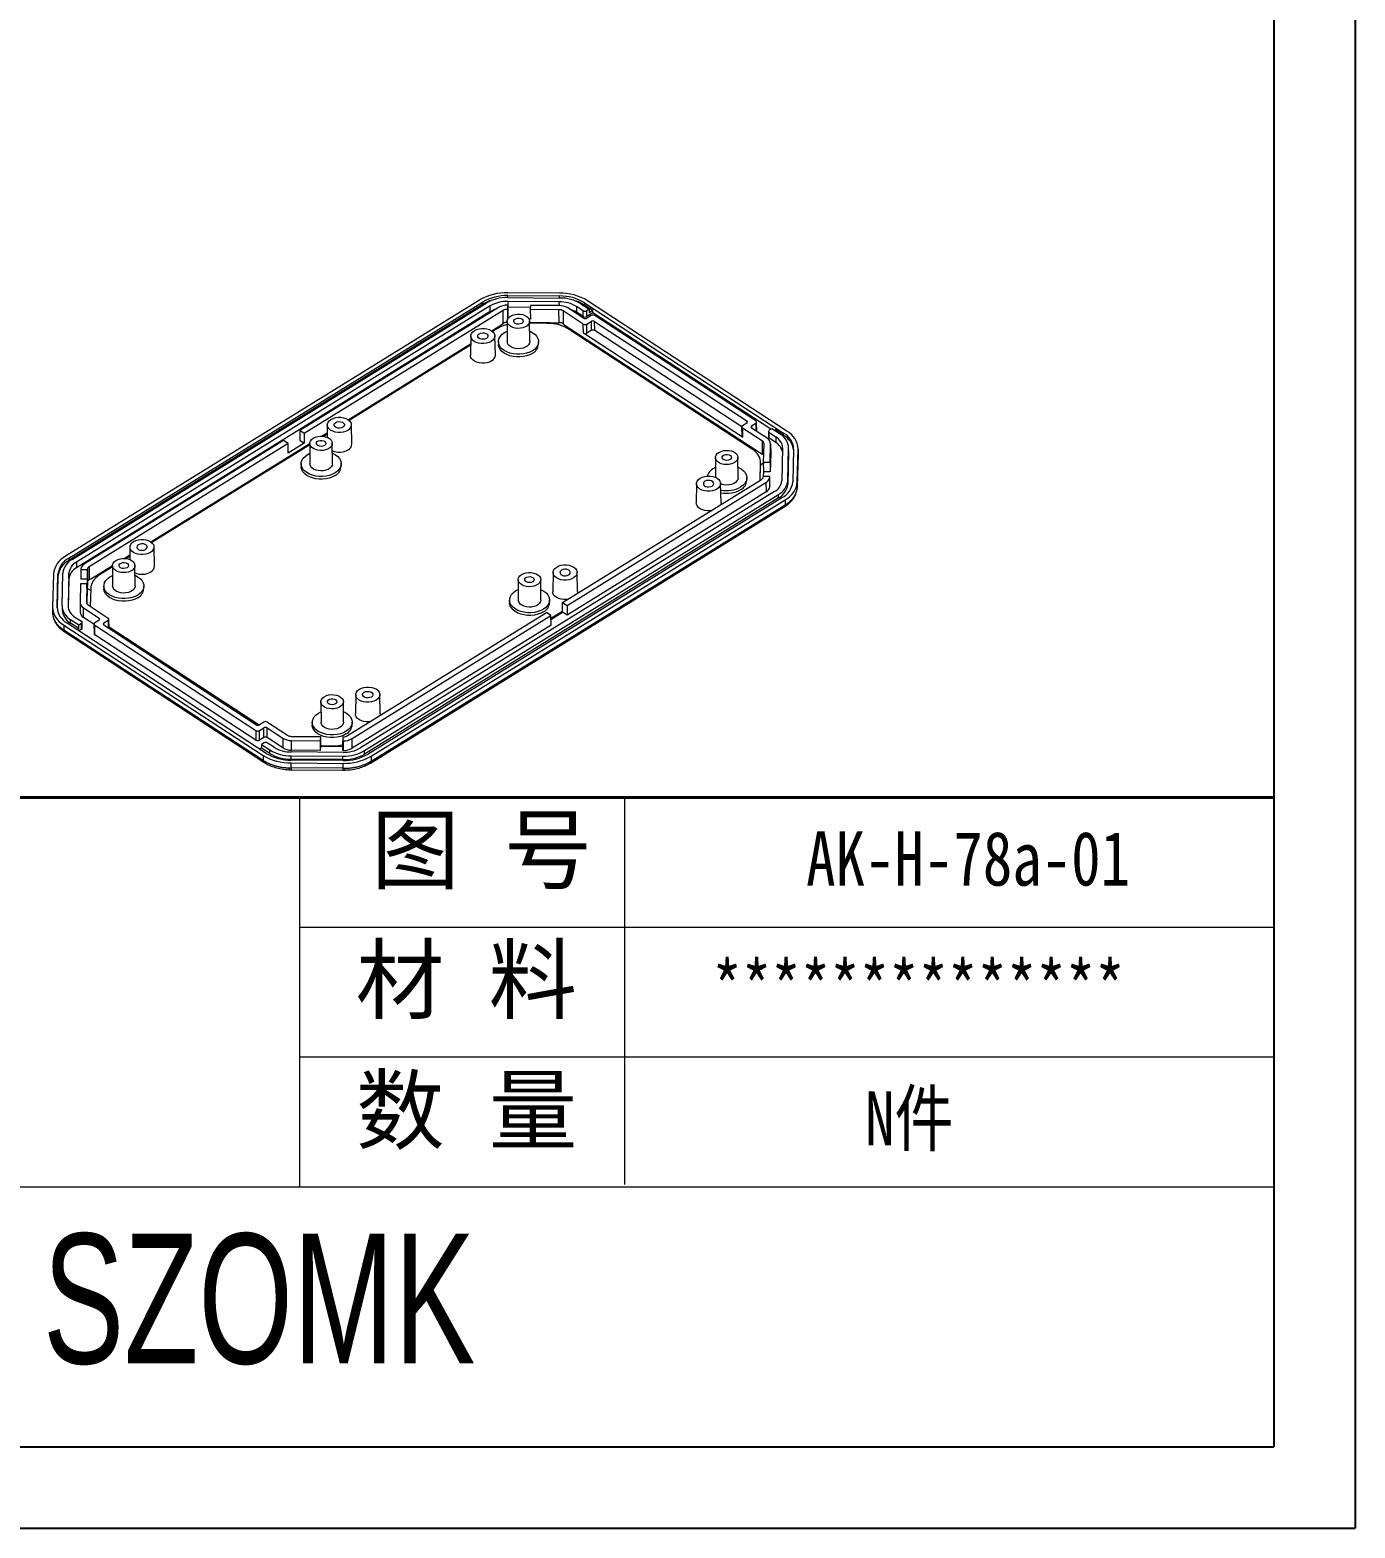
# Model space of a CAD drawing. Header units: inches. Extents: x 1127 to 4647, y 569 to 968.
# Drawn here: x 2188.4 to 2337, y 573 to 741 of the extents above; entities that cross this region are included whole.
import ezdxf

# ---------------------------------------------------------------- set-up
doc = ezdxf.new("R2010")
doc.units = ezdxf.units.IN
doc.layers.add('文字', color=81, linetype='Continuous')
doc.layers.add('粗实线', color=7, linetype='Continuous', lineweight=30)
doc.layers.add('细实线', color=3, linetype='Continuous', lineweight=9)
doc.styles.get("Standard").update_dxf_attribs({"font": 'txt', "bigfont": 'gbcbig.shx'})
doc.styles.add('宋体', font='', dxfattribs={"width": 0.8, "height": 3.5})
doc.styles.add('长仿宋', font='', dxfattribs={"width": 0.7, "height": 4})
doc.styles.get('宋体').set_extended_font_data('SimSun')
doc.styles.get('长仿宋').set_extended_font_data('SimSun')

msp = doc.modelspace()

# ---------------------------------------------------------------- linework, layer by layer
for p, q in [((2337.047, 955.361), (2337.047, 572.957)), ((2327.942, 946.256), (2327.942, 582.062)), ((1810.213, 582.062), (2327.942, 582.062)), ((1796.218, 572.957), (2337.047, 572.957))]:
    msp.add_line(p, q)
at = {"color": 7, "linetype": 'Continuous', "lineweight": 15}
for p, q in [((2242.024, 710.971), (2247.815, 710.93)), ((2242.034, 711.198), (2247.825, 711.157)), ((2247.833, 711.478), (2242.042, 711.519)), ((2238.853, 710.706), (2192.432, 681.963)), ((2192.783, 681.733), (2239.204, 710.477)), ((2239.205, 710.218), (2192.784, 681.474)), ((2193.171, 681.608), (2239.592, 710.352)), ((2240.06, 710.046), (2193.639, 681.303)), ((2240.063, 709.398), (2193.642, 680.655)), ((2240.992, 709.867), (2218.685, 696.055)), ((2241.499, 709.536), (2219.192, 695.723)), ((2239.205, 710.218), (2239.204, 710.477)), ((2240.063, 709.398), (2240.06, 710.046)), ((2241.507, 708.079), (2241.499, 709.536)), ((2242.029, 709.657), (2241.977, 709.658)), ((2242.041, 710.12), (2241.989, 710.121)), ((2247.804, 710.503), (2242.013, 710.544)), ((2242.029, 709.657), (2242.041, 710.12)), ((2242.035, 708.605), (2242.029, 709.657)), ((2242.041, 710.12), (2242.047, 709.04)), ((2244.555, 709.878), (2242.042, 709.896)), ((2244.561, 710.103), (2244.549, 709.639)), ((2247.768, 709.616), (2244.549, 709.639)), ((2244.549, 709.639), (2244.555, 708.559)), ((2247.78, 710.08), (2244.561, 710.103)), ((2247.776, 708.16), (2247.768, 709.616)), ((2250.494, 708.014), (2248.24, 709.488)), ((2248.24, 709.488), (2248.248, 708.031)), ((2250.511, 708.669), (2248.763, 709.812)), ((2250.466, 709.497), (2249.731, 709.978)), ((2249.731, 709.978), (2249.735, 709.33)), ((2250.469, 708.849), (2249.735, 709.33)), ((2250.214, 710.277), (2251.143, 709.669)), ((2250.469, 708.849), (2250.466, 709.497)), ((2250.617, 710.396), (2272.963, 695.78)), ((2250.617, 710.396), (2250.619, 710.137)), ((2251.548, 709.529), (2250.619, 710.137)), ((2251.143, 709.669), (2250.862, 709.494)), ((2250.862, 709.494), (2250.865, 708.846)), ((2251.549, 709.27), (2250.865, 708.846)), ((2273.325, 696.004), (2250.979, 710.62)), ((2251.143, 709.669), (2251.146, 709.28)), ((2251.548, 709.529), (2251.146, 709.28)), ((2251.549, 709.27), (2251.548, 709.529)), ((2271.526, 696.204), (2251.549, 709.27)), ((2240.224, 707.247), (2240.758, 707.578)), ((2240.808, 707.46), (2240.329, 707.164)), ((2241.955, 708.321), (2241.967, 706.032)), ((2242.047, 709.04), (2242.036, 708.607)), ((2244.555, 708.559), (2244.423, 708.56)), ((2244.487, 706.045), (2244.475, 708.335)), ((2246.735, 708.13), (2244.476, 708.146)), ((2246.418, 708.081), (2244.476, 708.094)), ((2248.973, 707.52), (2269.87, 693.852)), ((2250.499, 706.977), (2250.494, 708.014)), ((2250.89, 708.011), (2251.373, 708.31)), ((2250.895, 706.974), (2250.89, 708.011)), ((2251.389, 708.965), (2250.906, 708.666)), ((2251.373, 708.31), (2251.378, 707.273)), ((2251.769, 708.307), (2268.828, 697.149)), ((2251.774, 707.27), (2251.769, 708.307)), ((2269.858, 697.141), (2251.785, 708.962)), ((2224.13, 697.282), (2237.86, 705.783)), ((2237.875, 706.67), (2237.838, 704.51)), ((2240.637, 704.525), (2240.577, 706.684)), ((2240.988, 706.026), (2240.989, 705.724)), ((2245.469, 705.748), (2245.467, 706.051)), ((2269.372, 694.016), (2248.905, 707.403)), ((2268.338, 695.309), (2250.499, 706.977)), ((2251.378, 707.273), (2250.895, 706.974)), ((2268.256, 696.49), (2251.774, 707.27)), ((2237.857, 705.633), (2224.235, 697.199)), ((2219.192, 695.723), (2218.685, 696.055)), ((2218.685, 696.055), (2218.691, 694.974)), ((2219.192, 695.723), (2219.198, 694.643)), ((2221.134, 695.427), (2221.765, 695.818)), ((2221.781, 696.704), (2221.757, 695.306)), ((2224.543, 694.559), (2224.483, 696.719)), ((2268.254, 696.469), (2268.259, 695.432)), ((2270.586, 694.872), (2268.332, 696.346)), ((2268.332, 696.346), (2268.338, 695.309)), ((2268.822, 696.897), (2268.339, 696.598)), ((2271.109, 695.196), (2269.362, 696.339)), ((2269.368, 696.591), (2269.851, 696.89)), ((2269.942, 695.959), (2269.936, 697.018)), ((2271.264, 695.965), (2271.267, 695.317)), ((2271.343, 695.842), (2272.077, 695.362)), ((2271.346, 695.194), (2271.343, 695.842)), ((2271.631, 696.269), (2271.349, 696.094)), ((2272.56, 695.661), (2271.631, 696.269)), ((2272.035, 696.129), (2271.937, 696.068)), ((2272.965, 695.521), (2272.035, 696.129)), ((2272.965, 695.521), (2272.963, 695.78)), ((2216.876, 694.934), (2194.571, 681.123)), ((2217.383, 694.603), (2195.078, 680.792)), ((2202, 683.579), (2219.825, 694.617)), ((2219.826, 694.469), (2202.105, 683.496)), ((2217.383, 694.603), (2216.876, 694.934)), ((2217.389, 693.523), (2217.383, 694.603)), ((2219.198, 694.643), (2217.389, 693.523)), ((2218.691, 694.974), (2219.198, 694.643)), ((2219.825, 694.619), (2219.838, 692.329)), ((2221.763, 695.668), (2221.347, 695.411)), ((2222.358, 692.343), (2222.345, 694.632)), ((2270.594, 693.415), (2270.586, 694.872)), ((2270.723, 692.519), (2270.775, 694.568)), ((2272.081, 694.714), (2271.346, 695.194)), ((2271.451, 692.514), (2271.503, 694.563)), ((2271.509, 693.5), (2271.503, 694.58)), ((2271.503, 694.563), (2271.509, 693.483)), ((2272.077, 695.362), (2272.081, 694.714)), ((2272.849, 694.121), (2272.755, 690.436)), ((2273.427, 690.431), (2273.521, 694.117)), ((2273.523, 693.728), (2273.521, 694.117)), ((2273.524, 693.771), (2273.522, 694.159)), ((2274.589, 693.466), (2274.586, 694.036)), ((2223.339, 692.046), (2223.338, 692.348)), ((2265.324, 693.036), (2265.337, 690.804)), ((2267.857, 690.76), (2267.844, 693.05)), ((2270.319, 690.484), (2270.368, 692.415)), ((2270.368, 692.415), (2270.37, 692.116)), ((2270.371, 692.153), (2270.369, 692.461)), ((2270.723, 692.519), (2271.451, 692.514)), ((2270.729, 691.439), (2270.723, 692.519)), ((2271.451, 692.514), (2271.457, 691.434)), ((2271.509, 693.483), (2271.457, 691.434)), ((2273.523, 693.728), (2273.429, 690.042)), ((2273.524, 693.771), (2273.523, 693.728)), ((2274.082, 693.983), (2273.988, 690.298)), ((2274.492, 690.294), (2274.586, 693.979)), ((2274.589, 693.427), (2274.495, 689.741)), ((2274.495, 689.731), (2274.589, 693.416)), ((2274.586, 693.979), (2274.589, 693.427)), ((2218.858, 692.324), (2218.859, 692.021)), ((2268.839, 690.463), (2268.837, 690.765)), ((2270.329, 690.49), (2270.37, 692.116)), ((2270.682, 690.916), (2270.681, 690.883)), ((2271.41, 690.911), (2270.682, 690.916)), ((2270.715, 690.916), (2270.729, 691.439)), ((2271.457, 691.434), (2270.729, 691.439)), ((2271.409, 690.878), (2271.41, 690.911)), ((2271.415, 689.798), (2271.409, 690.878)), ((2271.416, 689.831), (2271.41, 690.911)), ((2271.92, 689.207), (2225.499, 660.463)), ((2248.17, 676.77), (2270.477, 690.582)), ((2248.676, 676.438), (2270.983, 690.251)), ((2270.989, 689.171), (2248.682, 675.358)), ((2263.192, 690.11), (2263.155, 687.951)), ((2265.954, 687.966), (2265.894, 690.125)), ((2270.983, 690.251), (2270.989, 689.171)), ((2271.416, 689.831), (2271.415, 689.798)), ((2273.429, 690.042), (2273.427, 690.431)), ((2274.474, 689.495), (2274.479, 689.559)), ((2274.495, 689.741), (2274.492, 690.294)), ((2225.966, 660.158), (2272.388, 688.901)), ((2272.39, 688.513), (2225.969, 659.769)), ((2272.778, 688.517), (2226.357, 659.773)), ((2226.616, 658.77), (2273.037, 687.514)), ((2226.707, 659.544), (2273.128, 688.288)), ((2226.71, 658.991), (2273.131, 687.735)), ((2272.39, 688.513), (2272.388, 688.901)), ((2273.036, 687.514), (2273.213, 687.628)), ((2273.128, 688.288), (2273.131, 687.735)), ((2199.651, 683.001), (2199.627, 681.604)), ((2202.413, 680.857), (2202.353, 683.016)), ((2192.783, 681.733), (2192.784, 681.474)), ((2193.639, 681.303), (2193.642, 680.655)), ((2195.078, 680.792), (2195.085, 679.335)), ((2195.834, 679.761), (2197.696, 680.914)), ((2197.696, 680.766), (2196.328, 679.919)), ((2197.696, 680.916), (2197.708, 678.626)), ((2199.004, 681.724), (2199.636, 682.115)), ((2199.633, 681.965), (2199.218, 681.708)), ((2200.228, 678.64), (2200.216, 680.93)), ((2191.069, 679.956), (2190.974, 676.271)), ((2191.478, 676.268), (2191.573, 679.953)), ((2191.574, 679.694), (2191.482, 676.107)), ((2191.574, 679.694), (2191.573, 679.953)), ((2192.038, 676.393), (2192.132, 680.078)), ((2192.804, 680.074), (2192.71, 676.388)), ((2192.807, 679.426), (2192.724, 676.177)), ((2192.807, 679.426), (2192.804, 680.074)), ((2194.145, 680.496), (2194.144, 680.463)), ((2194.144, 680.463), (2194.15, 679.383)), ((2194.144, 680.463), (2194.872, 680.458)), ((2194.878, 679.378), (2194.15, 679.383)), ((2194.878, 679.378), (2194.837, 677.774)), ((2194.873, 680.491), (2194.872, 680.458)), ((2194.872, 680.458), (2194.878, 679.378)), ((2194.881, 679.035), (2194.873, 680.491)), ((2243.195, 679.333), (2243.207, 677.044)), ((2245.727, 677.057), (2245.715, 679.347)), ((2247.097, 680.145), (2247.06, 677.985)), ((2249.86, 678), (2249.799, 680.16)), ((2194.103, 678.86), (2194.051, 676.811)), ((2194.831, 678.854), (2194.103, 678.86)), ((2194.831, 678.854), (2194.779, 676.806)), ((2194.864, 678.334), (2194.821, 676.649)), ((2194.837, 677.774), (2194.831, 678.854)), ((2195.25, 678.333), (2195.2, 676.367)), ((2196.728, 678.621), (2196.73, 678.319)), ((2201.21, 678.343), (2201.208, 678.646)), ((2190.974, 676.215), (2190.977, 675.646)), ((2190.979, 675.662), (2190.981, 675.551)), ((2192.037, 676.35), (2192.039, 675.961)), ((2194.051, 676.793), (2194.057, 675.713)), ((2194.445, 676.178), (2196.192, 675.035)), ((2194.451, 675.098), (2194.445, 676.178)), ((2194.968, 676.502), (2197.222, 675.028)), ((2224.056, 661.838), (2246.361, 675.649)), ((2242.227, 677.038), (2242.229, 676.736)), ((2246.867, 675.318), (2246.361, 675.649)), ((2246.709, 676.76), (2246.707, 677.063)), ((2246.869, 675.011), (2248.175, 675.82)), ((2246.87, 674.881), (2248.176, 675.69)), ((2248.17, 676.77), (2248.676, 676.438)), ((2248.176, 675.69), (2248.17, 676.77)), ((2248.682, 675.358), (2248.176, 675.69)), ((2248.676, 676.438), (2248.682, 675.358)), ((2192.235, 674.246), (2214.581, 659.63)), ((2192.235, 674.246), (2192.238, 673.694)), ((2214.943, 659.854), (2192.597, 674.47)), ((2193.928, 674.241), (2192.999, 674.849)), ((2193.001, 674.46), (2192.999, 674.849)), ((2193.93, 673.852), (2193.001, 674.46)), ((2193.482, 675.148), (2194.216, 674.668)), ((2193.93, 673.852), (2193.731, 673.729)), ((2194.21, 674.416), (2193.928, 674.241)), ((2193.93, 673.852), (2193.928, 674.241)), ((2194.213, 673.768), (2194.21, 674.416)), ((2194.299, 673.897), (2194.295, 674.545)), ((2195.618, 674.335), (2194.451, 675.098)), ((2195.618, 674.355), (2195.624, 673.275)), ((2195.697, 674.232), (2213.769, 662.412)), ((2195.702, 673.152), (2195.697, 674.232)), ((2196.186, 674.783), (2195.703, 674.484)), ((2213.786, 663.067), (2196.726, 674.225)), ((2196.732, 674.477), (2197.215, 674.776)), ((2197.306, 673.868), (2197.3, 674.905)), ((2197.305, 674.04), (2214.127, 663.038)), ((2197.306, 673.94), (2214.01, 663.014)), ((2224.562, 661.507), (2246.867, 675.318)), ((2246.873, 674.238), (2224.568, 660.427)), ((2246.873, 674.238), (2246.867, 675.318)), ((2192.162, 673.591), (2192.334, 673.474)), ((2192.238, 673.694), (2214.584, 659.078)), ((2192.334, 673.474), (2214.68, 658.858)), ((2194.213, 673.768), (2193.935, 673.595)), ((2213.775, 661.332), (2195.702, 673.152)), ((2221.065, 665.631), (2221.078, 663.341)), ((2223.598, 663.355), (2223.585, 665.644)), ((2224.968, 666.442), (2224.931, 664.282)), ((2227.73, 664.298), (2227.67, 666.457)), ((2213.769, 662.412), (2213.775, 661.332)), ((2214.165, 662.409), (2214.648, 662.708)), ((2214.171, 661.329), (2214.165, 662.409)), ((2214.664, 663.363), (2214.182, 663.064)), ((2214.654, 661.628), (2214.648, 662.708)), ((2215.044, 662.705), (2216.791, 661.562)), ((2215.049, 661.625), (2215.044, 662.705)), ((2215.06, 663.36), (2217.314, 661.886)), ((2220.098, 663.336), (2220.099, 663.033)), ((2224.579, 663.058), (2224.577, 663.36)), ((2214.654, 661.628), (2214.171, 661.329)), ((2214.418, 660.452), (2214.218, 660.329)), ((2214.697, 661.015), (2214.415, 660.841)), ((2214.415, 660.841), (2215.345, 660.233)), ((2214.415, 660.841), (2214.418, 660.452)), ((2215.347, 659.844), (2214.418, 660.452)), ((2216.797, 660.482), (2215.049, 661.625)), ((2215.828, 660.532), (2215.093, 661.013)), ((2216.791, 661.562), (2216.797, 660.482)), ((2217.774, 661.294), (2220.994, 661.271)), ((2217.78, 660.214), (2217.774, 661.294)), ((2217.786, 661.757), (2221.005, 661.734)), ((2221.005, 661.734), (2220.994, 661.271)), ((2220.994, 661.271), (2221, 660.191)), ((2221.011, 660.654), (2221, 660.191)), ((2221.005, 661.734), (2221.011, 660.654)), ((2221.011, 660.688), (2222.24, 660.679)), ((2221.011, 660.654), (2223.517, 660.637)), ((2223.525, 661.717), (2223.513, 661.253)), ((2223.513, 661.253), (2223.565, 661.253)), ((2223.519, 660.173), (2223.513, 661.253)), ((2223.525, 661.717), (2223.577, 661.716)), ((2223.565, 661.253), (2223.571, 660.173)), ((2224.568, 660.427), (2224.562, 661.507)), ((2214.581, 659.63), (2214.584, 659.078)), ((2214.68, 658.858), (2214.861, 658.745)), ((2215.347, 659.844), (2215.345, 660.233)), ((2217.727, 658.773), (2223.518, 658.732)), ((2217.73, 658.22), (2217.727, 658.773)), ((2223.527, 659.052), (2217.735, 659.093)), ((2217.744, 659.579), (2223.535, 659.538)), ((2217.746, 659.191), (2217.744, 659.579)), ((2223.537, 659.149), (2217.746, 659.191)), ((2223.546, 659.966), (2217.755, 660.007)), ((2221, 660.191), (2217.78, 660.214)), ((2223.518, 658.732), (2223.521, 658.179)), ((2223.571, 660.173), (2223.519, 660.173)), ((2223.537, 659.149), (2223.535, 659.538)), ((2225.969, 659.769), (2225.966, 660.158)), ((2226.43, 658.66), (2226.615, 658.77)), ((2226.707, 659.544), (2226.71, 658.991)), ((2217.496, 658.021), (2217.735, 658.017)), ((2223.521, 658.179), (2217.73, 658.22)), ((2217.735, 658.016), (2223.527, 657.975)), ((2223.527, 657.975), (2223.766, 657.976))]:
    msp.add_line(p, q, dxfattribs=at)
at = {"color": 8, "linetype": 'Continuous', "lineweight": 15}
for p, q in [((2242.035, 710.971), (2242.034, 711.198)), ((2247.826, 710.93), (2247.825, 711.157)), ((2241.977, 709.658), (2241.983, 708.493)), ((2242.013, 710.544), (2242.015, 710.121)), ((2247.807, 710.079), (2247.804, 710.503)), ((2240.81, 707.462), (2240.758, 707.578)), ((2246.7, 708.057), (2246.735, 708.13)), ((2248.973, 707.52), (2248.914, 707.397)), ((2268.828, 697.149), (2268.83, 696.902)), ((2269.368, 696.591), (2269.37, 696.333)), ((2269.851, 696.89), (2269.856, 696.015)), ((2269.87, 693.852), (2269.684, 693.757)), ((2270.724, 692.389), (2270.37, 692.208)), ((2274.589, 693.427), (2274.589, 693.416)), ((2274.495, 689.741), (2274.495, 689.731)), ((2195.834, 679.761), (2196.005, 679.671)), ((2195.245, 678.132), (2194.864, 678.334)), ((2191.479, 676.168), (2191.478, 676.268)), ((2192.71, 676.388), (2192.71, 676.32)), ((2196.192, 675.035), (2196.194, 674.788)), ((2196.734, 674.22), (2196.732, 674.477)), ((2197.215, 674.776), (2197.22, 673.902)), ((2222.24, 660.679), (2222.24, 660.646))]:
    msp.add_line(p, q, dxfattribs=at)
at = {"color": 7, "linetype": 'Continuous', "lineweight": 15, "flags": 128}
for points in [[(2240.166, 706.05), (2239.926, 705.932), (2239.651, 705.85), (2239.355, 705.809), (2239.053, 705.811), (2238.759, 705.856), (2238.489, 705.942), (2238.255, 706.063), (2238.07, 706.215), (2237.944, 706.39), (2237.881, 706.578), (2237.886, 706.77), (2237.958, 706.958), (2238.094, 707.13), (2238.286, 707.279), (2238.526, 707.398), (2238.8, 707.479), (2239.096, 707.52), (2239.399, 707.518), (2239.693, 707.473), (2239.963, 707.387), (2240.197, 707.266), (2240.381, 707.114), (2240.508, 706.939), (2240.571, 706.751), (2240.566, 706.559), (2240.494, 706.372), (2240.358, 706.199), (2240.166, 706.05)], [(2242.339, 708.901), (2242.571, 709.015), (2242.838, 709.092), (2243.126, 709.128), (2243.418, 709.12), (2243.699, 709.07), (2243.954, 708.98), (2244.17, 708.854), (2244.334, 708.701), (2244.437, 708.527), (2244.475, 708.343), (2244.445, 708.157), (2244.348, 707.981), (2244.191, 707.824), (2243.98, 707.694), (2243.729, 707.598), (2243.45, 707.541), (2243.158, 707.527), (2242.869, 707.556), (2242.599, 707.627), (2242.362, 707.735), (2242.171, 707.876), (2242.037, 708.041), (2241.966, 708.221), (2241.962, 708.407), (2242.026, 708.589), (2242.153, 708.757), (2242.339, 708.901)], [(2243.585, 708.086), (2243.422, 708.017), (2243.231, 707.99), (2243.038, 708.008), (2242.869, 708.07), (2242.746, 708.167), (2242.687, 708.285), (2242.699, 708.409), (2242.781, 708.523), (2242.922, 708.61), (2243.102, 708.659), (2243.297, 708.663), (2243.481, 708.622), (2243.63, 708.542), (2243.722, 708.432), (2243.746, 708.309), (2243.698, 708.188), (2243.585, 708.086)], [(2238.822, 706.929), (2238.989, 707.001), (2239.185, 707.033), (2239.385, 707.02), (2239.567, 706.965), (2239.707, 706.873), (2239.789, 706.756), (2239.804, 706.628), (2239.748, 706.505), (2239.63, 706.4), (2239.463, 706.328), (2239.267, 706.296), (2239.066, 706.309), (2238.885, 706.364), (2238.745, 706.456), (2238.662, 706.573), (2238.648, 706.701), (2238.704, 706.824), (2238.822, 706.929)], [(2244.785, 705.02), (2244.482, 704.862), (2244.141, 704.74), (2243.772, 704.658), (2243.386, 704.617), (2242.996, 704.62), (2242.613, 704.666), (2242.248, 704.754), (2241.913, 704.88), (2241.618, 705.042), (2241.372, 705.234), (2241.182, 705.451), (2241.055, 705.685), (2240.993, 705.93), (2240.999, 706.179), (2241.074, 706.423), (2241.213, 706.655), (2241.414, 706.869), (2241.67, 707.058), (2241.961, 707.21)], [(2244.487, 706.045), (2244.457, 705.868), (2244.361, 705.692), (2244.203, 705.534), (2243.993, 705.404), (2243.741, 705.308), (2243.462, 705.252), (2243.17, 705.237), (2242.882, 705.267), (2242.612, 705.337), (2242.375, 705.446), (2242.184, 705.586), (2242.049, 705.751), (2241.978, 705.931), (2241.967, 706.032)], [(2244.481, 707.224), (2244.542, 707.197), (2244.837, 707.035), (2245.083, 706.843), (2245.273, 706.626), (2245.4, 706.392), (2245.462, 706.147), (2245.455, 705.899), (2245.381, 705.654), (2245.242, 705.422), (2245.041, 705.208), (2244.785, 705.02)], [(2240.211, 703.868), (2239.972, 703.749), (2239.699, 703.665), (2239.404, 703.621), (2239.101, 703.617), (2238.805, 703.656), (2238.529, 703.734), (2238.286, 703.848), (2238.088, 703.993), (2237.943, 704.162), (2237.859, 704.346), (2237.838, 704.51)], [(2244.787, 704.717), (2244.484, 704.56), (2244.143, 704.438), (2243.774, 704.355), (2243.388, 704.315), (2242.998, 704.318), (2242.614, 704.364), (2242.25, 704.451), (2241.915, 704.578), (2241.62, 704.74), (2241.374, 704.932), (2241.184, 705.148), (2241.056, 705.383), (2240.995, 705.628), (2240.989, 705.724)], [(2224.071, 696.084), (2223.832, 695.966), (2223.557, 695.884), (2223.261, 695.844), (2222.959, 695.846), (2222.665, 695.891), (2222.394, 695.976), (2222.161, 696.098), (2221.976, 696.25), (2221.849, 696.424), (2221.787, 696.612), (2221.792, 696.805), (2221.864, 696.992), (2221.999, 697.165), (2222.192, 697.314), (2222.431, 697.432), (2222.706, 697.514), (2223.002, 697.554), (2223.305, 697.552), (2223.599, 697.507), (2223.869, 697.422), (2224.102, 697.3), (2224.287, 697.148), (2224.414, 696.974), (2224.477, 696.786), (2224.472, 696.593), (2224.399, 696.406), (2224.264, 696.234), (2224.071, 696.084)], [(2222.728, 696.963), (2222.895, 697.036), (2223.09, 697.068), (2223.291, 697.055), (2223.472, 696.999), (2223.613, 696.908), (2223.695, 696.791), (2223.709, 696.663), (2223.654, 696.539), (2223.536, 696.435), (2223.369, 696.362), (2223.173, 696.33), (2222.972, 696.343), (2222.791, 696.399), (2222.65, 696.49), (2222.568, 696.607), (2222.554, 696.735), (2222.609, 696.859), (2222.728, 696.963)], [(2220.209, 695.199), (2220.441, 695.313), (2220.708, 695.389), (2220.996, 695.425), (2221.288, 695.418), (2221.569, 695.367), (2221.825, 695.277), (2222.04, 695.152), (2222.204, 694.998), (2222.308, 694.824), (2222.345, 694.64), (2222.315, 694.455), (2222.218, 694.279), (2222.061, 694.121), (2221.851, 693.991), (2221.599, 693.895), (2221.32, 693.839), (2221.028, 693.824), (2220.739, 693.854), (2220.469, 693.924), (2220.232, 694.033), (2220.042, 694.173), (2219.907, 694.338), (2219.836, 694.518), (2219.832, 694.704), (2219.896, 694.886), (2220.024, 695.054), (2220.209, 695.199)], [(2221.455, 694.384), (2221.292, 694.314), (2221.101, 694.287), (2220.908, 694.306), (2220.739, 694.368), (2220.616, 694.464), (2220.557, 694.583), (2220.569, 694.707), (2220.651, 694.82), (2220.792, 694.907), (2220.972, 694.956), (2221.167, 694.96), (2221.352, 694.919), (2221.5, 694.839), (2221.592, 694.73), (2221.616, 694.606), (2221.568, 694.485), (2221.455, 694.384)], [(2222.656, 691.317), (2222.353, 691.159), (2222.011, 691.038), (2221.642, 690.955), (2221.257, 690.915), (2220.866, 690.918), (2220.483, 690.963), (2220.118, 691.051), (2219.783, 691.178), (2219.488, 691.339), (2219.242, 691.531), (2219.053, 691.748), (2218.925, 691.982), (2218.863, 692.228), (2218.87, 692.476), (2218.944, 692.72), (2219.083, 692.953), (2219.284, 693.166), (2219.54, 693.355), (2219.831, 693.507)], [(2222.358, 692.343), (2222.327, 692.165), (2222.231, 691.989), (2222.073, 691.832), (2221.863, 691.702), (2221.612, 691.606), (2221.333, 691.549), (2221.041, 691.535), (2220.752, 691.564), (2220.482, 691.635), (2220.245, 691.743), (2220.054, 691.883), (2219.919, 692.048), (2219.848, 692.229), (2219.838, 692.329)], [(2222.351, 693.521), (2222.412, 693.494), (2222.707, 693.333), (2222.953, 693.14), (2223.143, 692.924), (2223.271, 692.689), (2223.332, 692.444), (2223.326, 692.196), (2223.252, 691.952), (2223.112, 691.719), (2222.912, 691.505), (2222.656, 691.317)], [(2265.708, 693.616), (2265.94, 693.73), (2266.208, 693.807), (2266.495, 693.842), (2266.787, 693.835), (2267.069, 693.785), (2267.324, 693.694), (2267.539, 693.569), (2267.703, 693.415), (2267.807, 693.242), (2267.844, 693.057), (2267.814, 692.872), (2267.718, 692.696), (2267.56, 692.539), (2267.35, 692.408), (2267.098, 692.312), (2266.819, 692.256), (2266.527, 692.242), (2266.239, 692.271), (2265.968, 692.341), (2265.732, 692.45), (2265.541, 692.59), (2265.406, 692.755), (2265.335, 692.935), (2265.331, 693.122), (2265.395, 693.303), (2265.523, 693.471), (2265.708, 693.616)], [(2266.954, 692.801), (2266.791, 692.732), (2266.6, 692.704), (2266.407, 692.723), (2266.238, 692.785), (2266.115, 692.881), (2266.056, 693), (2266.069, 693.124), (2266.15, 693.237), (2266.291, 693.324), (2266.471, 693.373), (2266.666, 693.378), (2266.851, 693.337), (2266.999, 693.256), (2267.091, 693.147), (2267.115, 693.023), (2267.068, 692.903), (2266.954, 692.801)], [(2222.657, 691.015), (2222.354, 690.857), (2222.013, 690.735), (2221.644, 690.653), (2221.258, 690.612), (2220.868, 690.615), (2220.485, 690.661), (2220.12, 690.749), (2219.785, 690.875), (2219.49, 691.037), (2219.244, 691.229), (2219.054, 691.446), (2218.927, 691.68), (2218.865, 691.925), (2218.859, 692.021)], [(2265.483, 689.491), (2265.243, 689.372), (2264.968, 689.291), (2264.672, 689.25), (2264.37, 689.252), (2264.076, 689.297), (2263.805, 689.383), (2263.572, 689.504), (2263.387, 689.656), (2263.26, 689.83), (2263.198, 690.019), (2263.203, 690.211), (2263.275, 690.398), (2263.411, 690.571), (2263.603, 690.72), (2263.843, 690.838), (2264.117, 690.92), (2264.413, 690.961), (2264.716, 690.959), (2265.01, 690.914), (2265.28, 690.828), (2265.514, 690.706), (2265.698, 690.555), (2265.825, 690.38), (2265.888, 690.192), (2265.883, 690), (2265.811, 689.812), (2265.675, 689.64), (2265.483, 689.491)], [(2267.857, 690.76), (2267.827, 690.582), (2267.73, 690.406), (2267.572, 690.249), (2267.362, 690.119), (2267.111, 690.023), (2266.832, 689.966), (2266.54, 689.952), (2266.251, 689.981), (2265.981, 690.052), (2265.895, 690.085)], [(2267.85, 691.938), (2267.911, 691.912), (2268.206, 691.75), (2268.452, 691.558), (2268.642, 691.341), (2268.77, 691.107), (2268.831, 690.862), (2268.825, 690.613), (2268.751, 690.369), (2268.611, 690.136), (2268.411, 689.923), (2268.155, 689.734)], [(2264.139, 690.37), (2264.02, 690.265), (2263.965, 690.142), (2263.979, 690.014), (2264.062, 689.897), (2264.202, 689.805), (2264.383, 689.749), (2264.584, 689.737), (2264.78, 689.769), (2264.947, 689.841), (2265.065, 689.945), (2265.121, 690.069), (2265.106, 690.197), (2265.024, 690.314), (2264.884, 690.406), (2264.702, 690.461), (2264.502, 690.474), (2264.306, 690.442), (2264.139, 690.37)], [(2274.483, 689.575), (2274.477, 689.509), (2274.474, 689.495)], [(2274.495, 689.731), (2274.488, 689.674), (2274.488, 689.673)], [(2264.805, 687.07), (2264.721, 687.061), (2264.418, 687.058), (2264.122, 687.097), (2263.846, 687.175), (2263.603, 687.289), (2263.404, 687.434), (2263.26, 687.602), (2263.176, 687.787), (2263.155, 687.951)], [(2265.954, 687.966), (2265.938, 687.815), (2265.923, 687.762)], [(2201.942, 682.382), (2201.702, 682.263), (2201.427, 682.182), (2201.131, 682.141), (2200.829, 682.143), (2200.535, 682.188), (2200.265, 682.274), (2200.031, 682.395), (2199.846, 682.547), (2199.72, 682.722), (2199.657, 682.91), (2199.662, 683.102), (2199.734, 683.289), (2199.87, 683.462), (2200.062, 683.611), (2200.302, 683.729), (2200.576, 683.811), (2200.872, 683.852), (2201.175, 683.85), (2201.469, 683.805), (2201.739, 683.719), (2201.973, 683.598), (2202.157, 683.446), (2202.284, 683.271), (2202.347, 683.083), (2202.342, 682.891), (2202.27, 682.703), (2202.134, 682.531), (2201.942, 682.382)], [(2200.598, 683.261), (2200.48, 683.156), (2200.424, 683.033), (2200.438, 682.905), (2200.521, 682.788), (2200.661, 682.696), (2200.843, 682.64), (2201.043, 682.628), (2201.239, 682.66), (2201.406, 682.732), (2201.524, 682.836), (2201.58, 682.96), (2201.565, 683.088), (2201.483, 683.205), (2201.343, 683.297), (2201.161, 683.352), (2200.961, 683.365), (2200.765, 683.333), (2200.598, 683.261)], [(2198.079, 681.496), (2198.312, 681.61), (2198.579, 681.687), (2198.866, 681.722), (2199.158, 681.715), (2199.44, 681.665), (2199.695, 681.575), (2199.91, 681.449), (2200.074, 681.296), (2200.178, 681.122), (2200.216, 680.937), (2200.185, 680.752), (2200.089, 680.576), (2199.931, 680.419), (2199.721, 680.289), (2199.469, 680.193), (2199.19, 680.136), (2198.899, 680.122), (2198.61, 680.151), (2198.34, 680.222), (2198.103, 680.33), (2197.912, 680.47), (2197.777, 680.635), (2197.706, 680.816), (2197.702, 681.002), (2197.766, 681.184), (2197.894, 681.351), (2198.079, 681.496)], [(2199.326, 680.681), (2199.163, 680.612), (2198.972, 680.585), (2198.778, 680.603), (2198.609, 680.665), (2198.487, 680.762), (2198.428, 680.88), (2198.44, 681.004), (2198.522, 681.117), (2198.662, 681.204), (2198.842, 681.253), (2199.038, 681.258), (2199.222, 681.217), (2199.37, 681.136), (2199.463, 681.027), (2199.487, 680.904), (2199.439, 680.783), (2199.326, 680.681)], [(2249.388, 679.525), (2249.149, 679.407), (2248.874, 679.325), (2248.578, 679.284), (2248.275, 679.287), (2247.982, 679.332), (2247.711, 679.417), (2247.478, 679.539), (2247.293, 679.691), (2247.166, 679.865), (2247.104, 680.053), (2247.109, 680.246), (2247.181, 680.433), (2247.316, 680.605), (2247.509, 680.754), (2247.748, 680.873), (2248.023, 680.954), (2248.319, 680.995), (2248.622, 680.993), (2248.915, 680.948), (2249.186, 680.863), (2249.419, 680.741), (2249.604, 680.589), (2249.731, 680.415), (2249.793, 680.227), (2249.788, 680.034), (2249.716, 679.847), (2249.581, 679.674), (2249.388, 679.525)], [(2200.526, 677.614), (2200.223, 677.457), (2199.882, 677.335), (2199.513, 677.253), (2199.127, 677.212), (2198.737, 677.215), (2198.353, 677.261), (2197.989, 677.348), (2197.654, 677.475), (2197.359, 677.637), (2197.113, 677.829), (2196.923, 678.045), (2196.795, 678.28), (2196.734, 678.525), (2196.74, 678.773), (2196.814, 679.018), (2196.954, 679.25), (2197.154, 679.464), (2197.41, 679.652), (2197.702, 679.805)], [(2200.222, 679.819), (2200.283, 679.792), (2200.578, 679.63), (2200.824, 679.438), (2201.013, 679.221), (2201.141, 678.987), (2201.202, 678.742), (2201.196, 678.493), (2201.122, 678.249), (2200.983, 678.017), (2200.782, 677.803), (2200.526, 677.614)], [(2243.578, 679.913), (2243.811, 680.027), (2244.078, 680.104), (2244.365, 680.14), (2244.658, 680.132), (2244.939, 680.082), (2245.194, 679.992), (2245.409, 679.866), (2245.573, 679.713), (2245.677, 679.539), (2245.715, 679.355), (2245.684, 679.169), (2245.588, 678.993), (2245.43, 678.836), (2245.22, 678.706), (2244.969, 678.61), (2244.689, 678.553), (2244.398, 678.539), (2244.109, 678.568), (2243.839, 678.639), (2243.602, 678.747), (2243.411, 678.888), (2243.276, 679.053), (2243.205, 679.233), (2243.201, 679.419), (2243.265, 679.601), (2243.393, 679.769), (2243.578, 679.913)], [(2244.825, 679.098), (2244.662, 679.029), (2244.471, 679.002), (2244.277, 679.02), (2244.108, 679.082), (2243.986, 679.179), (2243.927, 679.297), (2243.939, 679.421), (2244.021, 679.535), (2244.161, 679.622), (2244.341, 679.671), (2244.537, 679.675), (2244.721, 679.634), (2244.869, 679.554), (2244.962, 679.444), (2244.986, 679.321), (2244.938, 679.2), (2244.825, 679.098)], [(2248.044, 680.404), (2247.926, 680.3), (2247.871, 680.176), (2247.885, 680.048), (2247.967, 679.931), (2248.108, 679.839), (2248.289, 679.784), (2248.49, 679.771), (2248.685, 679.803), (2248.852, 679.876), (2248.971, 679.98), (2249.026, 680.104), (2249.012, 680.232), (2248.93, 680.348), (2248.789, 680.44), (2248.608, 680.496), (2248.407, 680.508), (2248.212, 680.477), (2248.044, 680.404)], [(2200.528, 677.312), (2200.225, 677.154), (2199.883, 677.033), (2199.514, 676.95), (2199.129, 676.91), (2198.738, 676.913), (2198.355, 676.958), (2197.99, 677.046), (2197.655, 677.173), (2197.36, 677.334), (2197.114, 677.526), (2196.925, 677.743), (2196.797, 677.977), (2196.735, 678.223), (2196.73, 678.319)], [(2200.228, 678.64), (2200.198, 678.462), (2200.101, 678.286), (2199.944, 678.129), (2199.733, 677.999), (2199.482, 677.903), (2199.203, 677.846), (2198.911, 677.832), (2198.622, 677.861), (2198.352, 677.932), (2198.115, 678.04), (2197.924, 678.181), (2197.79, 678.346), (2197.719, 678.526), (2197.708, 678.626)], [(2246.025, 676.032), (2245.722, 675.874), (2245.381, 675.752), (2245.012, 675.67), (2244.626, 675.629), (2244.236, 675.632), (2243.852, 675.678), (2243.488, 675.766), (2243.153, 675.892), (2242.858, 676.054), (2242.612, 676.246), (2242.422, 676.463), (2242.294, 676.697), (2242.233, 676.942), (2242.239, 677.191), (2242.313, 677.435), (2242.453, 677.667), (2242.653, 677.881), (2242.909, 678.07), (2243.201, 678.222)], [(2245.721, 678.236), (2245.782, 678.209), (2246.077, 678.047), (2246.323, 677.855), (2246.512, 677.638), (2246.64, 677.404), (2246.702, 677.159), (2246.695, 676.911), (2246.621, 676.666), (2246.482, 676.434), (2246.281, 676.22), (2246.025, 676.032)], [(2248.71, 677.104), (2248.627, 677.096), (2248.324, 677.093), (2248.028, 677.131), (2247.752, 677.209), (2247.509, 677.323), (2247.31, 677.468), (2247.165, 677.637), (2247.081, 677.822), (2247.06, 677.985)], [(2249.86, 678), (2249.844, 677.85), (2249.829, 677.797)], [(2190.989, 675.481), (2190.988, 675.485), (2190.981, 675.551)], [(2246.027, 675.729), (2245.724, 675.572), (2245.382, 675.45), (2245.013, 675.367), (2244.628, 675.327), (2244.237, 675.33), (2243.854, 675.376), (2243.489, 675.463), (2243.154, 675.59), (2242.859, 675.752), (2242.613, 675.944), (2242.424, 676.16), (2242.296, 676.395), (2242.235, 676.64), (2242.229, 676.736)], [(2245.727, 677.057), (2245.697, 676.88), (2245.6, 676.704), (2245.443, 676.546), (2245.233, 676.416), (2244.981, 676.32), (2244.702, 676.264), (2244.41, 676.249), (2244.121, 676.278), (2243.851, 676.349), (2243.614, 676.458), (2243.423, 676.598), (2243.289, 676.763), (2243.218, 676.943), (2243.207, 677.044)], [(2197.306, 673.868), (2197.306, 673.864), (2197.304, 673.847)], [(2227.259, 665.823), (2227.019, 665.704), (2226.744, 665.623), (2226.448, 665.582), (2226.146, 665.584), (2225.852, 665.629), (2225.581, 665.714), (2225.348, 665.836), (2225.163, 665.988), (2225.036, 666.162), (2224.974, 666.35), (2224.979, 666.543), (2225.051, 666.73), (2225.187, 666.903), (2225.379, 667.052), (2225.619, 667.17), (2225.893, 667.252), (2226.189, 667.293), (2226.492, 667.29), (2226.786, 667.245), (2227.056, 667.16), (2227.29, 667.038), (2227.474, 666.886), (2227.601, 666.712), (2227.664, 666.524), (2227.659, 666.331), (2227.587, 666.144), (2227.451, 665.972), (2227.259, 665.823)], [(2221.449, 666.211), (2221.681, 666.325), (2221.948, 666.401), (2222.236, 666.437), (2222.528, 666.43), (2222.809, 666.379), (2223.064, 666.289), (2223.28, 666.164), (2223.444, 666.01), (2223.547, 665.836), (2223.585, 665.652), (2223.555, 665.467), (2223.458, 665.291), (2223.301, 665.133), (2223.09, 665.003), (2222.839, 664.907), (2222.56, 664.851), (2222.268, 664.836), (2221.979, 664.866), (2221.709, 664.936), (2221.472, 665.045), (2221.281, 665.185), (2221.147, 665.35), (2221.076, 665.53), (2221.072, 665.716), (2221.136, 665.898), (2221.264, 666.066), (2221.449, 666.211)], [(2222.695, 665.396), (2222.532, 665.326), (2222.341, 665.299), (2222.148, 665.318), (2221.979, 665.38), (2221.856, 665.476), (2221.797, 665.595), (2221.809, 665.719), (2221.891, 665.832), (2222.032, 665.919), (2222.212, 665.968), (2222.407, 665.972), (2222.591, 665.931), (2222.74, 665.851), (2222.832, 665.742), (2222.856, 665.618), (2222.808, 665.497), (2222.695, 665.396)], [(2225.915, 666.701), (2226.082, 666.774), (2226.278, 666.806), (2226.478, 666.793), (2226.66, 666.738), (2226.8, 666.646), (2226.882, 666.529), (2226.897, 666.401), (2226.841, 666.277), (2226.723, 666.173), (2226.556, 666.101), (2226.36, 666.069), (2226.159, 666.081), (2225.978, 666.137), (2225.838, 666.229), (2225.755, 666.346), (2225.741, 666.474), (2225.796, 666.597), (2225.915, 666.701)], [(2223.895, 662.329), (2223.592, 662.171), (2223.251, 662.05), (2222.882, 661.967), (2222.496, 661.927), (2222.106, 661.93), (2221.723, 661.975), (2221.358, 662.063), (2221.023, 662.19), (2220.728, 662.351), (2220.482, 662.543), (2220.292, 662.76), (2220.165, 662.994), (2220.103, 663.24), (2220.11, 663.488), (2220.184, 663.732), (2220.323, 663.965), (2220.524, 664.178), (2220.78, 664.367), (2221.071, 664.519)], [(2223.591, 664.533), (2223.652, 664.506), (2223.947, 664.345), (2224.193, 664.152), (2224.383, 663.936), (2224.51, 663.701), (2224.572, 663.456), (2224.566, 663.208), (2224.491, 662.964), (2224.352, 662.731), (2224.151, 662.517), (2223.895, 662.329)], [(2226.581, 663.402), (2226.497, 663.393), (2226.194, 663.39), (2225.898, 663.429), (2225.622, 663.507), (2225.379, 663.621), (2225.18, 663.766), (2225.036, 663.934), (2224.952, 664.119), (2224.931, 664.282)], [(2227.73, 664.298), (2227.714, 664.147), (2227.699, 664.094)], [(2223.897, 662.027), (2223.594, 661.869), (2223.253, 661.747), (2222.884, 661.665), (2222.498, 661.624), (2222.108, 661.627), (2221.724, 661.673), (2221.36, 661.761), (2221.025, 661.887), (2220.73, 662.049), (2220.484, 662.241), (2220.294, 662.458), (2220.166, 662.692), (2220.105, 662.937), (2220.099, 663.033)], [(2223.598, 663.355), (2223.567, 663.177), (2223.471, 663.001), (2223.313, 662.844), (2223.103, 662.714), (2222.851, 662.618), (2222.572, 662.561), (2222.28, 662.547), (2221.992, 662.576), (2221.722, 662.647), (2221.485, 662.755), (2221.294, 662.895), (2221.159, 663.06), (2221.088, 663.241), (2221.078, 663.341)]]:
    msp.add_lwpolyline(points, dxfattribs=at)
at = {"color": 7, "linetype": 'Continuous', "lineweight": 15}
for centre, radius, start, end in [((2241.89, 705.451), 6.07, 88.56655, 120.02046), ((2241.899, 705.813), 5.387, 88.56655, 120.02046), ((2241.908, 706.345), 4.628, 88.56655, 120.02046), ((2247.876, 706.425), 4.506, 58.74101, 90.77133), ((2247.896, 705.913), 5.245, 58.74101, 90.77133), ((2247.913, 705.569), 5.91, 58.74101, 90.77133), ((2241.619, 706.226), 4.665, 104.0826, 121.15863), ((2241.92, 706.827), 3.718, 88.56655, 120.02046), ((2241.689, 706.722), 3.131, 107.94024, 121.27644), ((2241.941, 708.224), 1.897, 88.56655, 120.02046), ((2241.954, 708.747), 0.91, 88.56655, 120.02046), ((2247.78, 708.73), 0.886, 58.74101, 90.77133), ((2247.805, 708.233), 1.847, 58.74101, 90.77133), ((2247.853, 706.884), 3.62, 58.74101, 90.77133), ((2248.087, 706.752), 3.059, 57.42207, 73.47964), ((2248.143, 706.217), 4.636, 57.72582, 76.52885), ((2250.666, 709.838), 0.396, 239.58235, 299.60462), ((2250.67, 709.19), 0.396, 239.58235, 299.60462), ((2250.694, 708.355), 0.396, 239.58235, 299.60462), ((2250.711, 709.01), 0.396, 239.58235, 299.60462), ((2251.568, 707.966), 0.396, 59.58235, 119.60462), ((2251.585, 708.621), 0.396, 59.58235, 119.60462), ((2250.7, 707.318), 0.396, 239.58235, 299.60462), ((2251.574, 706.929), 0.396, 59.58235, 119.60462), ((2239.863, 704.561), 0.776, 296.72968, 357.37442), ((2244.21, 705.84), 1.263, 297.21389, 355.82913), ((2268.396, 696.47), 0.14, 114.02097, 243.0534), ((2268.765, 697.024), 0.14, 294.02097, 63.0534), ((2269.425, 696.463), 0.14, 114.02097, 243.0534), ((2269.794, 697.017), 0.14, 294.02097, 63.0534), ((2271.406, 695.967), 0.14, 114.02097, 243.0534), ((2271.924, 693.886), 2.16, 2.56362, 61.24143), ((2272.154, 693.871), 2.434, 2.56362, 61.24143), ((2223.768, 694.595), 0.776, 296.72968, 357.37442), ((2268.412, 695.443), 0.153, 184.14455, 241.13996), ((2270.411, 694.552), 0.365, 2.56362, 61.24143), ((2270.743, 694.529), 0.761, 2.56362, 61.24143), ((2271.42, 695.328), 0.153, 184.14455, 241.13996), ((2271.36, 694.055), 1.491, 2.56362, 61.24143), ((2271.263, 693.318), 1.617, 13.07749, 59.61581), ((2271.667, 694.034), 1.856, 2.56362, 61.24143), ((2271.891, 693.592), 2.208, 7.62349, 60.90748), ((2223.132, 695.656), 2.012, 247.1265, 299.32165), ((2222.08, 692.138), 1.263, 297.21389, 355.82913), ((2265.85, 690.466), 1.548, 109.60216, 161.458), ((2270.301, 690.921), 0.382, 297.36068, 354.23983), ((2270.617, 690.957), 0.796, 297.36068, 354.23983), ((2266.578, 692.567), 3.242, 258.18739, 299.10411), ((2266.58, 692.264), 3.242, 258.30812, 299.10459), ((2267.579, 690.555), 1.263, 297.21389, 355.82913), ((2270.623, 689.877), 0.796, 297.36068, 354.23983), ((2271.203, 690.593), 1.56, 297.36068, 354.23983), ((2271.495, 690.626), 1.942, 297.36068, 354.23983), ((2271.497, 690.237), 1.942, 297.36068, 354.23983), ((2271.739, 690.525), 2.26, 297.36068, 354.23983), ((2271.958, 690.55), 2.547, 297.36068, 354.23983), ((2193.603, 679.701), 2.547, 117.36068, 174.23983), ((2193.821, 679.726), 2.26, 117.36068, 174.23983), ((2193.823, 679.467), 2.26, 117.36068, 174.23983), ((2194.064, 679.884), 1.942, 117.36068, 174.23983), ((2194.356, 679.917), 1.56, 117.36068, 174.23983), ((2194.359, 679.269), 1.56, 117.36068, 174.23983), ((2194.937, 680.416), 0.796, 117.36068, 174.23983), ((2195.253, 680.453), 0.382, 117.36068, 174.23983), ((2201.639, 680.892), 0.776, 296.72968, 357.37442), ((2201.002, 681.954), 2.012, 247.1265, 299.32165), ((2199.95, 678.435), 1.263, 297.21389, 355.82913), ((2193.406, 676.38), 2.434, 182.56362, 241.24143), ((2193.636, 676.364), 2.16, 182.56362, 241.24143), ((2193.892, 676.476), 1.856, 182.56362, 241.24143), ((2193.903, 676.096), 1.868, 184.14455, 241.13996), ((2194.199, 676.455), 1.491, 182.56362, 241.24143), ((2194.811, 676.845), 0.761, 182.56362, 241.24143), ((2194.817, 675.765), 0.761, 182.56362, 241.24143), ((2195.144, 676.822), 0.365, 182.56362, 241.24143), ((2245.449, 676.852), 1.263, 297.21389, 355.82913), ((2194.153, 674.543), 0.14, 294.02097, 63.0534), ((2194.147, 673.904), 0.152, 295.97161, 357.07142), ((2195.76, 674.357), 0.14, 114.02097, 243.0534), ((2196.129, 674.911), 0.14, 294.02097, 63.0534), ((2196.789, 674.349), 0.14, 114.02097, 243.0534), ((2197.158, 674.903), 0.14, 294.02097, 63.0534), ((2195.776, 673.286), 0.153, 184.14455, 241.13996), ((2213.969, 662.753), 0.396, 239.58235, 299.60462), ((2213.986, 663.408), 0.396, 239.58235, 299.60462), ((2214.843, 662.364), 0.396, 59.58235, 119.60462), ((2214.86, 663.019), 0.396, 59.58235, 119.60462), ((2223.32, 663.15), 1.263, 297.21389, 355.82913), ((2213.975, 661.673), 0.396, 239.58235, 299.60462), ((2214.849, 661.284), 0.396, 59.58235, 119.60462), ((2214.893, 660.671), 0.396, 59.58235, 119.60462), ((2217.706, 663.626), 3.62, 238.74101, 270.77133), ((2217.749, 663.141), 1.847, 238.74101, 270.77133), ((2217.755, 662.061), 1.847, 238.74101, 270.77133), ((2217.774, 662.644), 0.886, 238.74101, 270.77133), ((2223.639, 663.683), 3.718, 268.56655, 300.02046), ((2223.613, 663.149), 1.897, 268.56655, 300.02046), ((2223.619, 662.069), 1.897, 268.56655, 300.02046), ((2223.6, 662.626), 0.91, 268.56655, 300.02046), ((2217.648, 664.682), 5.91, 238.74101, 270.77133), ((2217.665, 664.338), 5.245, 238.74101, 270.77133), ((2217.683, 664.085), 4.506, 238.74101, 270.77133), ((2217.685, 663.696), 4.506, 238.74101, 270.77133), ((2223.67, 664.8), 6.07, 268.56655, 300.02046), ((2223.661, 664.438), 5.387, 268.56655, 300.02046), ((2223.651, 664.165), 4.628, 268.56655, 300.02046), ((2223.653, 663.776), 4.628, 268.56655, 300.02046)]:
    msp.add_arc(centre, radius, start, end, dxfattribs=at)
at = {"color": 8, "linetype": 'Continuous', "lineweight": 15}
for centre, radius, start, end in [((2272.892, 687.706), 0.241, 306.8265, 6.85862), ((2273.051, 687.834), 0.263, 308.12861, 4.0028), ((2192.325, 673.797), 0.263, 176.50918, 231.75388), ((2192.483, 673.67), 0.246, 174.44813, 232.71619), ((2214.829, 659.054), 0.246, 174.43744, 232.83983), ((2215.005, 658.932), 0.237, 173.0402, 232.37431), ((2226.296, 658.841), 0.226, 306.57304, 9.33971), ((2226.471, 658.963), 0.24, 306.68661, 6.87236), ((2217.92, 658.178), 0.452, 174.03888, 200.37896), ((2219.84, 658.171), 2.111, 178.67539, 184.20773), ((2225.632, 658.13), 2.111, 178.67539, 184.20773), ((2223.035, 658.134), 0.747, 347.82347, 3.55137)]:
    msp.add_arc(centre, radius, start, end, dxfattribs=at)
at = {"color": 7, "linetype": 'Continuous', "lineweight": 15}
for centre, major_axis, ratio, start_param, end_param in [((2241.662, 716.362), (6.281, 9.532), 0.4910991, 3.9562847, 4.0520821), ((2248.01, 716.317), (10.81, 1.939), 0.735881, 4.4638962, 4.5596937), ((2248.01, 716.317), (-6.069, 9.667), 0.4722198, 2.2470848, 2.3428822), ((2270.743, 701.448), (-5.673, 8.39), 0.5997503, 2.1809504, 2.2767479), ((2194.841, 687.371), (0.088, 11.364), 0.0135521, 3.7931769, 3.8889744), ((2194.841, 687.371), (5.952, 8.209), 0.622411, 4.0342162, 4.1300137)]:
    msp.add_ellipse(centre, major_axis=major_axis, ratio=ratio, start_param=start_param, end_param=end_param, dxfattribs=at)
for points, knots in [([(2241.957, 707.941), (2241.805, 707.898), (2241.382, 707.779), (2241.032, 707.585), (2240.808, 707.46)], [0, 0, 0, 0, 0.360511, 1, 1, 1, 1]), ([(2241.985, 708.201), (2241.896, 708.208), (2241.809, 708.201), (2241.645, 708.159), (2241.57, 708.125), (2241.507, 708.079)], [0, 0, 0, 0, 0.5, 0.5, 1, 1, 1, 1]), ([(2248.905, 707.403), (2248.58, 707.615), (2248.181, 707.794), (2247.365, 708.016), (2246.885, 708.077), (2246.418, 708.081)], [0, 0, 0, 0, 0.5, 0.5, 1, 1, 1, 1]), ([(2248.248, 708.031), (2248.187, 708.078), (2248.113, 708.113), (2247.952, 708.157), (2247.865, 708.166), (2247.776, 708.16)], [0, 0, 0, 0, 0.5, 0.5, 1, 1, 1, 1]), ([(2270.368, 692.415), (2270.376, 692.712), (2270.294, 693.02), (2269.967, 693.544), (2269.697, 693.803), (2269.372, 694.016)], [0, 0, 0, 0, 0.5, 0.5, 1, 1, 1, 1]), ([(2270.742, 693.269), (2270.716, 693.309), (2270.678, 693.365), (2270.614, 693.404), (2270.594, 693.415)], [0, 0, 0, 0, 0.6998607, 1, 1, 1, 1]), ([(2273.245, 687.653), (2273.394, 687.764), (2273.709, 687.999), (2274.075, 688.436), (2274.361, 688.941), (2274.436, 689.308), (2274.474, 689.495)], [0, 0, 0, 0, 0.2228519, 0.4720781, 0.7310635, 1, 1, 1, 1]), ([(2273.313, 687.853), (2273.348, 687.877), (2273.418, 687.925), (2273.519, 688.002), (2273.615, 688.08), (2273.707, 688.161), (2273.794, 688.244), (2273.876, 688.329), (2273.954, 688.416), (2274.027, 688.505), (2274.095, 688.595), (2274.158, 688.688), (2274.215, 688.782), (2274.268, 688.877), (2274.315, 688.974), (2274.357, 689.071), (2274.393, 689.17), (2274.424, 689.27), (2274.449, 689.371), (2274.47, 689.472), (2274.479, 689.541), (2274.483, 689.575)], [0, 0, 0, 0, 0.05263583, 0.10527025, 0.15790341, 0.21053549, 0.26316665, 0.31579706, 0.36842689, 0.4210563, 0.47368546, 0.52631454, 0.5789437, 0.63157311, 0.68420294, 0.73683335, 0.78946451, 0.84209659, 0.89472975, 0.94736417, 1, 1, 1, 1]), ([(2274.483, 689.575), (2274.486, 689.603), (2274.492, 689.659), (2274.494, 689.714), (2274.495, 689.741)], [0, 0, 0, 0, 0.500088, 1, 1, 1, 1]), ([(2273.131, 687.735), (2273.162, 687.755), (2273.224, 687.793), (2273.283, 687.833), (2273.313, 687.853)], [0, 0, 0, 0, 0.499912, 1, 1, 1, 1]), ([(2195.085, 679.335), (2195.022, 679.302), (2194.971, 679.259), (2194.901, 679.156), (2194.882, 679.097), (2194.881, 679.035)], [0, 0, 0, 0, 0.5, 0.5, 1, 1, 1, 1]), ([(2196.328, 679.919), (2195.992, 679.711), (2195.709, 679.456), (2195.356, 678.936), (2195.258, 678.63), (2195.25, 678.333)], [0, 0, 0, 0, 0.5, 0.5, 1, 1, 1, 1]), ([(2190.981, 675.551), (2190.984, 675.517), (2190.989, 675.449), (2191.004, 675.347), (2191.025, 675.246), (2191.051, 675.146), (2191.082, 675.047), (2191.119, 674.948), (2191.161, 674.851), (2191.209, 674.755), (2191.261, 674.66), (2191.319, 674.567), (2191.383, 674.475), (2191.451, 674.385), (2191.524, 674.297), (2191.602, 674.211), (2191.685, 674.127), (2191.772, 674.045), (2191.865, 673.965), (2191.961, 673.888), (2192.029, 673.838), (2192.063, 673.813)], [0, 0, 0, 0, 0.0526358, 0.1052702, 0.1579034, 0.2105355, 0.2631667, 0.3157971, 0.3684269, 0.4210563, 0.4736855, 0.5263145, 0.5789437, 0.6315731, 0.6842029, 0.7368333, 0.7894645, 0.8420966, 0.8947298, 0.9473642, 1, 1, 1, 1]), ([(2190.989, 675.48), (2191.022, 675.278), (2191.085, 674.89), (2191.368, 674.37), (2191.712, 673.946), (2191.998, 673.722), (2192.126, 673.621)], [0, 0, 0, 0, 0.2916728, 0.5585199, 0.8009642, 1, 1, 1, 1]), ([(2192.063, 673.813), (2192.091, 673.793), (2192.148, 673.753), (2192.208, 673.713), (2192.238, 673.694)], [0, 0, 0, 0, 0.50008802, 1, 1, 1, 1]), ([(2222.24, 660.679), (2222.509, 660.686), (2222.945, 660.697), (2223.358, 660.783), (2223.516, 660.816)], [0, 0, 0, 0, 0.61835959, 1, 1, 1, 1]), ([(2214.584, 659.078), (2214.614, 659.058), (2214.675, 659.019), (2214.738, 658.98), (2214.77, 658.961)], [0, 0, 0, 0, 0.499912, 1, 1, 1, 1]), ([(2214.77, 658.961), (2214.809, 658.938), (2214.887, 658.892), (2215.009, 658.827), (2215.134, 658.765), (2215.263, 658.705), (2215.394, 658.649), (2215.529, 658.596), (2215.666, 658.547), (2215.807, 658.5), (2215.949, 658.457), (2216.094, 658.418), (2216.241, 658.382), (2216.39, 658.35), (2216.54, 658.321), (2216.693, 658.295), (2216.846, 658.274), (2217.001, 658.256), (2217.157, 658.242), (2217.313, 658.231), (2217.418, 658.227), (2217.471, 658.225)], [0, 0, 0, 0, 0.0526358, 0.1052702, 0.1579034, 0.2105355, 0.2631667, 0.3157971, 0.3684269, 0.4210563, 0.4736855, 0.5263145, 0.5789437, 0.6315731, 0.6842029, 0.7368333, 0.7894645, 0.8420966, 0.8947298, 0.9473642, 1, 1, 1, 1]), ([(2214.861, 658.745), (2215.016, 658.659), (2215.348, 658.474), (2215.95, 658.255), (2216.675, 658.077), (2217.213, 658.04), (2217.496, 658.021)], [0, 0, 0, 0, 0.204873, 0.4398378, 0.704856, 1, 1, 1, 1]), ([(2223.781, 658.18), (2223.834, 658.182), (2223.939, 658.184), (2224.096, 658.193), (2224.253, 658.204), (2224.408, 658.22), (2224.563, 658.24), (2224.717, 658.263), (2224.869, 658.289), (2225.019, 658.32), (2225.168, 658.354), (2225.315, 658.391), (2225.459, 658.432), (2225.602, 658.476), (2225.742, 658.524), (2225.879, 658.575), (2226.013, 658.629), (2226.145, 658.686), (2226.273, 658.747), (2226.398, 658.81), (2226.478, 658.855), (2226.518, 658.878)], [0, 0, 0, 0, 0.0526358, 0.1052702, 0.1579034, 0.2105355, 0.2631667, 0.3157971, 0.3684269, 0.4210563, 0.4736855, 0.5263145, 0.5789437, 0.6315731, 0.6842029, 0.7368333, 0.7894645, 0.8420966, 0.8947298, 0.9473642, 1, 1, 1, 1]), ([(2226.518, 658.878), (2226.551, 658.896), (2226.616, 658.934), (2226.679, 658.972), (2226.71, 658.991)], [0, 0, 0, 0, 0.500088, 1, 1, 1, 1]), ([(2217.471, 658.225), (2217.514, 658.224), (2217.6, 658.221), (2217.687, 658.221), (2217.73, 658.22)], [0, 0, 0, 0, 0.50008802, 1, 1, 1, 1]), ([(2223.521, 658.179), (2223.565, 658.179), (2223.651, 658.179), (2223.738, 658.18), (2223.781, 658.18)], [0, 0, 0, 0, 0.49991198, 1, 1, 1, 1]), ([(2223.766, 657.976), (2224.05, 657.992), (2224.59, 658.021), (2225.321, 658.188), (2225.932, 658.398), (2226.272, 658.577), (2226.43, 658.66)], [0, 0, 0, 0, 0.2953926, 0.560441, 0.7953036, 1, 1, 1, 1])]:
    msp.add_open_spline(points, degree=3, knots=knots, dxfattribs=at)
msp.add_open_spline([(2270.37, 692.208), (2270.371, 692.178), (2270.371, 692.147), (2270.37, 692.116)], degree=3, dxfattribs=at)
at = {"layer": '粗实线', "color": 7, "lineweight": 40}
msp.add_line((2327.942, 654.9), (2109.425, 654.9), dxfattribs=at)
at = {"layer": '细实线', "color": 7}
for p, q in [((2218.684, 654.9), (2218.684, 611.197)), ((2255.103, 654.9), (2255.103, 611.504)), ((2327.942, 640.333), (2218.684, 640.333)), ((2327.942, 625.765), (2218.684, 625.765)), ((2327.942, 611.197), (2000.167, 611.197))]:
    msp.add_line(p, q, dxfattribs=at)

# ---------------------------------------------------------------- texts
at = {"layer": '文字', "color": 0, "char_height": 5.46292, "width": 63.15746, "attachment_point": 1, "style": '宋体'}
for s, insert in [('{\\H1.111x;AK-H-78a-01}', (2275.486, 651.095)), ('{\\H1.111x;**************}', (2264.978, 636.527)), ('{\\H1.111x;N件}', (2282.094, 621.96))]:
    msp.add_mtext(s, dxfattribs=dict(at, insert=insert))
at = {"layer": '粗实线', "insert": (2189.903, 605.981), "char_height": 14.56778, "width": 163.36323, "attachment_point": 1, "style": '长仿宋'}
msp.add_mtext('{\\fSTXinwei|b0|i0|c134|p2;SZOMK}', dxfattribs=at)
at = {"layer": '细实线', "color": 7, "char_height": 7.28389, "attachment_point": 1}
for s, insert, width in [('{\\fSimSun|b0|i0|c134|p54;图 号}', (2226.693, 652.689), 36.41945), ('{\\fSimSun|b0|i0|c134|p54;材 料   }', (2224.966, 638.121), 36.41945), ('{\\fSimSun|b0|i0|c134|p54;数 量}', (2225.002, 623.482), 32.90953)]:
    msp.add_mtext(s, dxfattribs=dict(at, insert=insert, width=width))

doc.saveas('drawing.dxf')
